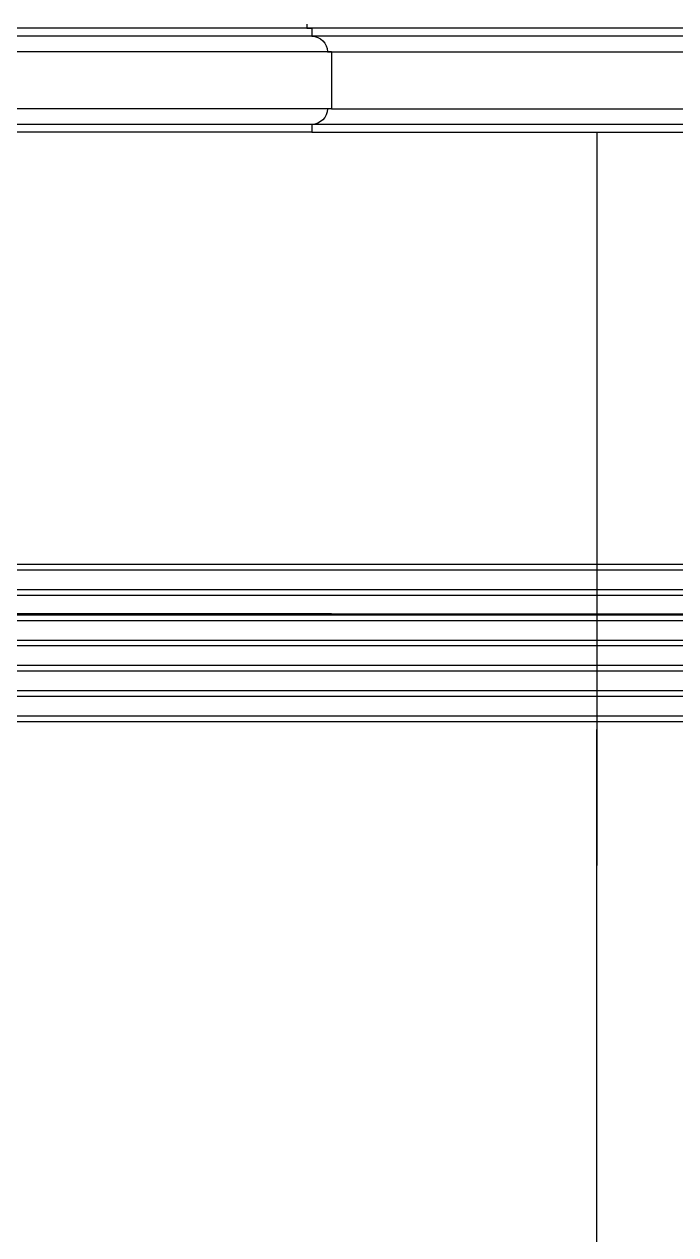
# Model space of a CAD drawing. Extents: x 185 to 567, y -69 to 170.
# Drawn here: x 399.95 to 403.26, y -48.25 to -42.09 of the extents above; entities that cross this region are included whole.
import ezdxf

# ---------------------------------------------------------------- set-up
doc = ezdxf.new("R2010")
doc.units = 0
doc.header["$LTSCALE"] = 0.25
doc.header["$MEASUREMENT"] = 0
doc.layers.get('0').update_dxf_attribs({"linetype": 'CONTINUOUS'})
for name, color, linetype in [('A-ELV', 2, 'CONTINUOUS'), ('A-ELV 5', 51, 'CONTINUOUS'), ('A-ELV 6', 71, 'CONTINUOUS'), ('A-groves', 8, 'CONTINUOUS')]:
    doc.layers.add(name, color=color, linetype=linetype)

# ---------------------------------------------------------------- blocks, each defined once
blk = doc.blocks.new('A$C7860229F')
blk.add_lwpolyline([(0.1263, 0.285), (0.1263, 0.265), (0.1, 0.265), (0.1, 0.225, 0.394493), (0.02, 0.145), (0, 0.145), (0, -0.145), (0.02, -0.145, 0.394493), (0.1, -0.225), (0.1, -0.265)], format="xyb")

msp = doc.modelspace()

# ---------------------------------------------------------------- linework, layer by layer
at = {"layer": 'A-ELV'}
for p, q in [((417.1982, -44.8357, -0.0001), (394.3808, -44.8357, -0.0001)), ((417.1982, -44.8642, -0.0001), (394.3808, -44.8642, -0.0001)), ((417.1982, -44.9642, -0.0001), (394.3808, -44.9642, -0.0001)), ((417.1982, -44.9928, -0.0001), (394.3808, -44.9928, -0.0001)), ((417.1982, -45.0928, -0.0001), (394.3808, -45.0928, -0.0001)), ((417.1982, -45.1214, -0.0001), (394.3808, -45.1214, -0.0001)), ((417.1982, -45.2214, -0.0001), (394.3808, -45.2214, -0.0001)), ((417.1982, -45.2499, -0.0001), (394.3808, -45.2499, -0.0001)), ((417.1982, -45.3499, -0.0001), (394.3808, -45.3499, -0.0001)), ((417.1982, -45.3785, -0.0001), (394.3808, -45.3785, -0.0001)), ((417.1982, -45.4785, -0.0001), (394.3808, -45.4785, -0.0001)), ((417.1982, -45.5071, -0.0001), (394.3808, -45.5071, -0.0001)), ((417.1982, -45.6071, -0.0001), (394.3808, -45.6071, -0.0001)), ((417.1982, -45.6357, -0.0001), (394.3808, -45.6357, -0.0001))]:
    msp.add_line(p, q, dxfattribs=at)
at = {"layer": 'A-ELV 5'}
for p, q in [((401.5122, -42.2257, 0), (398.7094, -42.2257, 0)), ((401.5122, -42.5157, 0), (398.7094, -42.5157, 0)), ((401.4122, -42.6357, 0), (398.6094, -42.6357, 0))]:
    msp.add_line(p, q, dxfattribs=at)
at = {"layer": 'A-ELV 6'}
for p, q in [((401.5122, -42.2257, 0), (404.7772, -42.2257, 0)), ((401.5122, -42.5157, 0), (404.7772, -42.5157, 0)), ((401.4122, -42.6357, 0), (412.0922, -42.6357, -0.0001)), ((402.8622, -42.6357), (402.8622, -46.3678)), ((402.8622, -50.3656, 0), (402.8622, -45.6756, 0))]:
    msp.add_line(p, q, dxfattribs=at)
at = {"layer": 'A-groves'}
for p, q in [((404.7772, -42.1057, 0), (395.0822, -42.1057, 0)), ((404.7772, -42.1457, 0), (395.0822, -42.1457, 0)), ((404.7772, -42.5957, 0), (395.0822, -42.5957, 0)), ((401.5122, -45.0857, 0), (395.9822, -45.0857, 0)), ((401.5122, -45.0857, 0), (411.9922, -45.0857, 0))]:
    msp.add_line(p, q, dxfattribs=at)

# ---------------------------------------------------------------- block references
at = {"layer": 'A-ELV 6', "xscale": -1}
msp.add_blockref('A$C7860229F', (401.5122, -42.3707, 0), dxfattribs=at)

doc.saveas('drawing.dxf')
